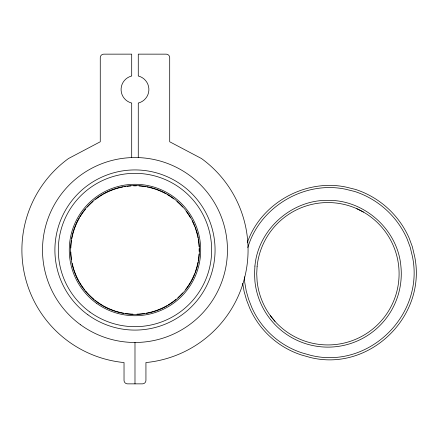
<?xml version="1.0" encoding="UTF-8"?>
<svg xmlns="http://www.w3.org/2000/svg" width="438" height="438" viewBox="0 0 438 438"><rect width="100%" height="100%" fill="white"/><g stroke="black" fill="none" stroke-linecap="round" stroke-linejoin="round"><path stroke-width="0.66" d="M247.24 242.86C260.648 203.331 305.22 178.49 345.954 187.075L355.574 189.446A88.744 88.744 0 0 1 409.081 237.927L412.328 246.682L414.649 256.444C427.006 316.044 369.82 372.108 310.526 357.534L301.36 354.955A85.415 85.415 0 0 1 249.808 308.385L246.512 299.92L244.103 291.478L242.674 283.304M247.842 247.574C259.592 206.993 304.372 180.412 345.642 189.243L354.911 191.537A86.538 86.538 0 0 1 407.072 238.814L410.231 247.317L412.481 256.745C424.597 314.906 368.785 369.661 310.909 355.377L302.061 352.875A83.236 83.236 0 0 1 251.812 307.498L248.587 299.214L246.238 290.991L244.732 282.368L244.349 276.8M356.855 208.712L363.496 212.096M270.312 315.59L274.998 321.377M138.271 157.691L138.271 103.007L138.583 102.963A13.912 13.912 0 0 0 138.583 76.092L138.271 76.048L138.271 54.142L166.199 54.153A3.509 3.509 0 0 1 169.703 57.663L169.703 141.77L201.453 158.518A113.086 113.086 0 0 1 146.807 362.472L145.936 362.516L145.936 380.348A3.509 3.509 0 0 1 142.427 383.858L127.54 383.858A3.509 3.509 0 0 1 124.031 380.348L124.031 362.516L123.166 362.472A113.086 113.086 0 0 1 68.514 158.518L100.264 141.77L100.264 57.663A3.509 3.509 0 0 1 103.768 54.153L131.701 54.142L131.701 76.048L131.384 76.092A13.912 13.912 0 0 0 131.384 102.963L131.701 103.007L131.701 157.691M134.986 342.417L134.986 383.858M199.022 254.035A64.162 64.162 0 0 1 198.25 260.709M198.009 262.028A64.162 64.162 0 0 1 195.124 272.37M194.642 273.624A64.162 64.162 0 0 1 190.886 281.503M190.552 282.088A64.162 64.162 0 0 1 185.685 289.332M182.668 292.94A64.162 64.162 0 0 1 177.916 297.687M175.884 299.444A64.162 64.162 0 0 1 168.219 304.886M167.064 305.571A64.162 64.162 0 0 1 146.347 313.154M144.359 313.482A64.162 64.162 0 0 1 137.001 314.139M132.971 314.139A64.162 64.162 0 0 1 125.613 313.482M123.62 313.154A64.162 64.162 0 0 1 115.796 311.232M115.156 311.029A64.162 64.162 0 0 1 103.488 305.905M102.903 305.571A64.162 64.162 0 0 1 95.128 300.293M94.088 299.444A64.162 64.162 0 0 1 85.547 290.903M84.698 289.857A64.162 64.162 0 0 1 79.42 282.088M79.086 281.503A64.162 64.162 0 0 1 73.962 269.835M73.759 269.195A64.162 64.162 0 0 1 72.226 263.347M71.509 259.378A64.162 64.162 0 0 1 70.852 252.02M70.852 247.99A64.162 64.162 0 0 1 71.175 243.298M71.246 242.63A64.162 64.162 0 0 1 71.509 240.632M71.837 238.644A64.162 64.162 0 0 1 79.42 217.927M80.099 216.772A64.162 64.162 0 0 1 85.547 209.107M87.304 207.075A64.162 64.162 0 0 1 93.059 201.436M95.659 199.306A64.162 64.162 0 0 1 102.903 194.439M103.488 194.105A64.162 64.162 0 0 1 122.963 186.982M124.282 186.741A64.162 64.162 0 0 1 125.613 186.533M126.943 186.347A64.162 64.162 0 0 1 130.957 185.969M133.639 185.86A64.162 64.162 0 0 1 136.327 185.86M139.016 185.969A64.162 64.162 0 0 1 145.684 186.741M147.009 186.982A64.162 64.162 0 0 1 148.323 187.245M148.98 187.387A64.162 64.162 0 0 1 154.811 188.986M155.446 189.194A64.162 64.162 0 0 1 165.898 193.782M167.064 194.439A64.162 64.162 0 0 1 173.776 198.896M176.908 201.436A64.162 64.162 0 0 1 182.668 207.075M186.095 211.215A64.162 64.162 0 0 1 190.552 217.927M192.156 220.878A64.162 64.162 0 0 1 194.642 226.386M195.124 227.64A64.162 64.162 0 0 1 195.797 229.539M196.005 230.18A64.162 64.162 0 0 1 197.604 236.011M197.746 236.668A64.162 64.162 0 0 1 198.009 237.982M198.25 239.307A64.162 64.162 0 0 1 199.06 246.649M199.131 248.664A64.162 64.162 0 0 1 199.131 251.346M254.927 266.074L254.522 273.745L254.927 281.415A73.381 73.381 0 0 0 335.574 346.726A73.381 73.381 0 0 0 400.88 266.074C397.748 229.769 364.339 199.684 327.903 200.363C291.467 199.684 258.053 229.769 254.927 266.074M257.106 266.304L256.717 273.745L257.106 281.185A71.186 71.186 0 0 0 365.626 334.117A71.186 71.186 0 0 0 365.626 213.377A71.186 71.186 0 0 0 257.106 266.304M80.63 324.815A92.467 92.467 0 0 0 226.944 259.674A92.467 92.467 0 0 0 97.373 165.531A92.467 92.467 0 0 0 80.63 324.815M87.912 314.796A80.083 80.083 0 0 0 214.625 258.376A80.083 80.083 0 0 0 102.41 176.848A80.083 80.083 0 0 0 87.912 314.796M102.766 305.812A64.441 64.441 0 0 0 199.421 250.005A64.441 64.441 0 0 0 102.766 194.198A64.441 64.441 0 0 0 102.766 305.812M96.355 303.173A65.716 65.716 0 0 0 200.341 256.876A65.716 65.716 0 0 0 108.257 189.972A65.716 65.716 0 0 0 96.355 303.173M89.916 312.037A76.672 76.672 0 0 0 211.236 258.02A76.672 76.672 0 0 0 103.801 179.963A76.672 76.672 0 0 0 89.916 312.037"/></g></svg>
